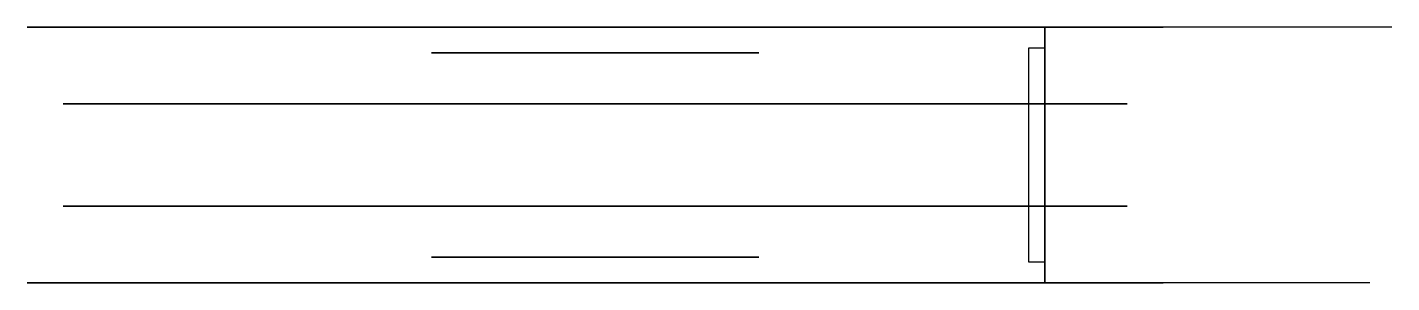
# Model space of a CAD drawing. Header units: centimetres. Extents: x -5.6 to 7.8, y 0 to 2.5.
import ezdxf

# ---------------------------------------------------------------- set-up
doc = ezdxf.new("R2010")
doc.units = ezdxf.units.CM
doc.header["$MEASUREMENT"] = 0
for name, color, linetype in [('End Pulley Bearing v3_Sketch1', 7, 'Continuous'), ('End Pulley Bearing v3_Sketch2', 7, 'Continuous'), ('End Pulley v3_Sketch1', 7, 'Continuous'), ('End Pulley v3_Sketch2', 7, 'Continuous'), ('End Pulley v3_Sketch3', 7, 'Continuous'), ('End Pulley v3_Sketch4', 7, 'Continuous'), ('End Pulley v3_Sketch5', 7, 'Continuous'), ('End Pulley v3_Sketch6', 7, 'Continuous'), ('End Pulley v3_Sketch7', 7, 'Continuous'), ('End Pulley v3_Sketch8', 7, 'Continuous')]:
    doc.layers.add(name, color=color, linetype=linetype)

# ---------------------------------------------------------------- blocks, each defined once
blk = doc.blocks.new('EndPulleyBearingv3')
at = {"layer": 'End Pulley Bearing v3_Sketch1', "extrusion": (0, 1, 0)}
blk.add_circle((0, 0), 1.6, dxfattribs=at)
at = {"layer": 'End Pulley Bearing v3_Sketch1'}
blk.add_point((0, 0), dxfattribs=at)
at = {"layer": 'End Pulley Bearing v3_Sketch2', "extrusion": (0, 1, 0)}
for radius in [1.6, 0.45]:
    blk.add_circle((0, 0, 2), radius, dxfattribs=at)
at = {"layer": 'End Pulley Bearing v3_Sketch2'}
blk.add_point((0, 2), dxfattribs=at)

msp = doc.modelspace()

# ---------------------------------------------------------------- linework, layer by layer
at = {"layer": 'End Pulley v3_Sketch1', "extrusion": (0, 1, 0)}
msp.add_circle((0, 0), 5.55, dxfattribs=at)
at = {"layer": 'End Pulley v3_Sketch1'}
msp.add_point((0, 0), dxfattribs=at)
at = {"layer": 'End Pulley v3_Sketch2', "extrusion": (0, 1, 0)}
for radius in [5.55, 5.2]:
    msp.add_circle((0, 0, 2.5), radius, dxfattribs=at)
at = {"layer": 'End Pulley v3_Sketch2'}
msp.add_point((0, 2.5), dxfattribs=at)
at = {"layer": 'End Pulley v3_Sketch3', "extrusion": (0, -1, 0)}
for radius in [5.55, 5.2]:
    msp.add_circle((0, 0), radius, dxfattribs=at)
at = {"layer": 'End Pulley v3_Sketch3'}
msp.add_point((0, 0), dxfattribs=at)
at = {"layer": 'End Pulley v3_Sketch4'}
for p, q in [((7.784, 2.5, -1.006), (1.006, 2.5, 7.784)), ((4.395, 2.5, 3.389), (4.395, 0, 3.389)), ((7.57, 0, -0.729), (1.22, 0, 7.507))]:
    msp.add_line(p, q, dxfattribs=at)
msp.add_point((4.395, 0.826, 3.389), dxfattribs=at)
at = {"layer": 'End Pulley v3_Sketch5'}
for p in [(0, 0), (4.395, 0, 3.389), (4.395, 0, 3.389)]:
    msp.add_point(p, dxfattribs=at)
at = {"layer": 'End Pulley v3_Sketch6'}
for p, q in [((4.395, 2.5, 3.389), (-4.395, 2.5, -3.389)), ((4.395, 0, 3.389), (4.395, 2.5, 3.389)), ((4.237, 0.2, 3.267), (4.237, 2.3, 3.267)), ((4.237, 2.3, 3.267), (4.395, 2.3, 3.389)), ((4.395, 1.25, 3.389), (4.395, 2.3, 3.389)), ((4.395, 1.25, 3.389), (4.395, 2.3, 3.389)), ((4.395, 2.3, 3.389), (4.395, 0.2, 3.389)), ((4.395, 1.25, 3.389), (4.395, 2.2, 3.389)), ((4.395, 1.25, 3.389), (4.395, 0.2, 3.389)), ((4.395, 1.25, 3.389), (4.395, 0.2, 3.389)), ((4.395, 0.2, 3.389), (4.237, 0.2, 3.267))]:
    msp.add_line(p, q, dxfattribs=at)
for p in [(4.395, 2.3, 3.389), (4.395, 0.2, 3.389), (4.395, 0, 3.389)]:
    msp.add_point(p, dxfattribs=at)
at = {"layer": 'End Pulley v3_Sketch7', "extrusion": (0, 1, 0)}
for radius in [5.2, 2.3, 1.6]:
    msp.add_circle((0, 0, 1.75), radius, dxfattribs=at)
at = {"layer": 'End Pulley v3_Sketch7'}
msp.add_point((0, 1.75), dxfattribs=at)
at = {"layer": 'End Pulley v3_Sketch8', "extrusion": (0, -1, 0)}
for radius in [5.2, 2.3]:
    msp.add_circle((0, 0, -0.75), radius, dxfattribs=at)
at = {"layer": 'End Pulley v3_Sketch8'}
msp.add_point((0, 0.75), dxfattribs=at)

# ---------------------------------------------------------------- block references
at = {"extrusion": (0.965926, 0, -0.258819), "rotation": 270}
msp.add_blockref('EndPulleyBearingv3', (0.25, 0), dxfattribs=at)

doc.saveas('drawing.dxf')
